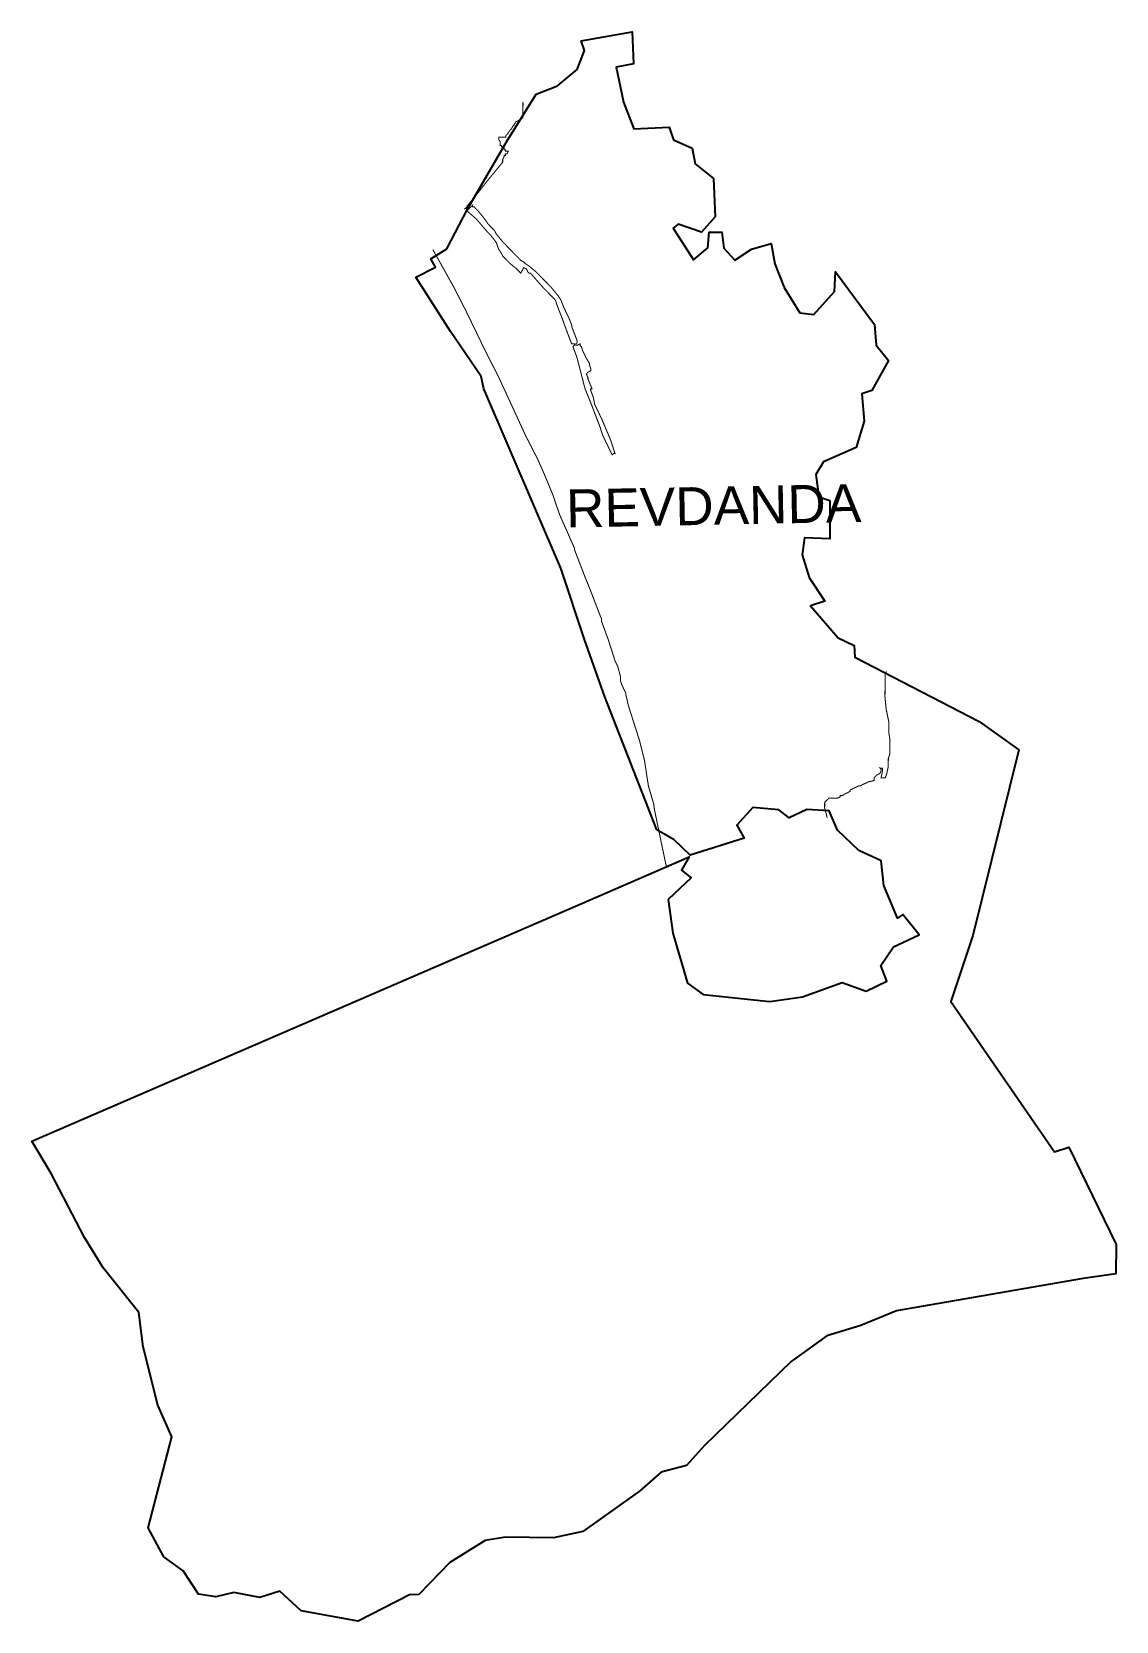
# Model space of a CAD drawing. Header units: metres. Extents: x 279106 to 282207, y 2049934 to 2054482.
import ezdxf

# ---------------------------------------------------------------- set-up
doc = ezdxf.new("R2010")
doc.units = ezdxf.units.M
for name, color, linetype in [('HIGH TIDE LINE', 6, 'Continuous'), ('village', 3, 'Continuous'), ('VILLAGE NAME', 250, 'Continuous')]:
    doc.layers.add(name, color=color, linetype=linetype)
doc.styles.get("Standard").update_dxf_attribs({"font": 'calibri.ttf'})

msp = doc.modelspace()

# ---------------------------------------------------------------- linework, layer by layer
at = {"layer": 'HIGH TIDE LINE', "lineweight": 0, "const_width": 3}
for points in [[(280342.6, 2053973.6), (280346.7, 2053977.5), (280350.7, 2053977.5), (280350.6, 2053973.5), (280354.6, 2053973.4), (280350.6, 2053969.5), (280378.3, 2053945), (280405.9, 2053912.6), (280417.7, 2053900.4), (280433.5, 2053880.2), (280441.2, 2053860.1), (280449.1, 2053847.9), (280453, 2053839.9), (280472.8, 2053819.6), (280492.6, 2053803.3), (280500.5, 2053795.2), (280504.4, 2053791.1), (280508.5, 2053799.1), (280512.7, 2053807), (280520.6, 2053802.9), (280524.5, 2053794.8), (280528.5, 2053790.8), (280532.5, 2053790.7), (280568, 2053750.2), (280603.6, 2053713.7), (280607.4, 2053701.6), (280622.9, 2053661.3), (280642.2, 2053609), (280650, 2053588.8), (280658, 2053588.7), (280657.9, 2053584.7), (280653.9, 2053580.8), (280665.5, 2053548.5), (280676.9, 2053504.3), (280688.3, 2053460.1), (280700, 2053431.9), (280731, 2053351.3), (280734.8, 2053339.3), (280738.7, 2053327.2), (280765.9, 2053270.7), (280770, 2053274.7), (280774, 2053274.6), (280762.5, 2053310.8), (280750.8, 2053339), (280735.3, 2053375.3), (280715.8, 2053415.6), (280712, 2053435.7), (280704.3, 2053455.9), (280704.4, 2053459.9), (280708.4, 2053459.8), (280696.7, 2053488), (280696.8, 2053492), (280692.9, 2053500.1), (280692.9, 2053504.1), (280697, 2053508.1), (280705, 2053512), (280705.1, 2053516), (280701.3, 2053528), (280701.3, 2053532), (280689.6, 2053552.2), (280681.8, 2053568.4), (280677.9, 2053580.4), (280674, 2053584.5), (280674, 2053588.5), (280666, 2053584.6), (280661.9, 2053584.7), (280662, 2053588.7), (280666.1, 2053592.6), (280666.1, 2053596.6), (280650.6, 2053636.9), (280650.7, 2053640.9), (280642.9, 2053661), (280627.3, 2053693.3), (280619.6, 2053713.4), (280611.7, 2053725.6), (280592, 2053749.9), (280548.6, 2053794.5), (280528.7, 2053810.8), (280516.8, 2053819), (280512.9, 2053823), (280504.9, 2053827.2), (280469.3, 2053863.7), (280453.5, 2053879.9), (280433.8, 2053904.2), (280429.9, 2053912.3), (280410.2, 2053932.6), (280402.3, 2053944.7), (280382.6, 2053969), (280370.7, 2053981.2), (280366.7, 2053981.3), (280366.8, 2053985.3), (280362.7, 2053981.3), (280358.7, 2053977.4), (280354.6, 2053973.4), (280354.7, 2053977.4), (280350.7, 2053981.5), (280350.7, 2053977.5), (280350.7, 2053981.5), (280358.9, 2053993.4), (280367, 2054001.3), (280403.7, 2054048.9), (280452.6, 2054108.4), (280452.7, 2054116.4), (280456.8, 2054124.3), (280456.8, 2054128.3), (280460.8, 2054128.3), (280460.9, 2054132.3), (280464.9, 2054132.2), (280469, 2054140.2), (280461, 2054140.3), (280461.1, 2054144.3), (280457, 2054144.4), (280457.2, 2054152.4), (280449.1, 2054152.5), (280449.2, 2054156.5), (280445.2, 2054156.5), (280445.4, 2054168.6), (280441.4, 2054172.6), (280441.5, 2054180.6), (280461.5, 2054180.4), (280461.6, 2054184.4), (280465.6, 2054188.3), (280473.8, 2054200.2), (280477.9, 2054204.2), (280482, 2054212.1), (280486, 2054216.1), (280490.2, 2054224.1), (280506.3, 2054231.9), (280510.3, 2054235.8), (280510.9, 2054279.9)], [(280922.5, 2052090.6), (280918.7, 2052102.6), (280903.6, 2052175), (280888.6, 2052247.3), (280884.8, 2052267.4), (280884.9, 2052271.4), (280869.5, 2052323.7), (280858.5, 2052396), (280843.3, 2052456.3), (280824, 2052516.6), (280812.5, 2052552.8), (280804.9, 2052585), (280805, 2052589), (280793.3, 2052613.2), (280789.4, 2052625.3), (280789.6, 2052637.3), (280781.9, 2052665.4), (280774.1, 2052681.6), (280754.9, 2052741.9), (280735.6, 2052794.3), (280735.7, 2052802.3), (280731.8, 2052810.4), (280700.8, 2052890.9), (280689.2, 2052919.1), (280658.2, 2052999.7), (280658.2, 2053003.7), (280615.4, 2053100.4), (280596.2, 2053156.8), (280572.9, 2053213.2), (280553.4, 2053257.5), (280518.3, 2053326.1), (280483.2, 2053402.7), (280440.4, 2053495.4), (280405.3, 2053564), (280378, 2053620.5), (280346.8, 2053685), (280311.6, 2053753.6), (280252.9, 2053858.6)], [(281551, 2052651.2), (281546.9, 2052647.3), (281546, 2052579.2), (281549.5, 2052543), (281557.1, 2052506.9), (281556.7, 2052478.8), (281560.4, 2052454.7), (281559.8, 2052414.7), (281555.7, 2052402.7), (281555.4, 2052378.7), (281551.1, 2052358.7), (281546.9, 2052346.7), (281534.9, 2052346.9), (281539.2, 2052366.9), (281539.3, 2052374.9), (281531.3, 2052375), (281535.2, 2052370.9), (281535.2, 2052366.9), (281531.1, 2052359), (281523, 2052355.1), (281514.9, 2052347.2), (281514.8, 2052339.1), (281498.7, 2052335.4), (281474.5, 2052323.7), (281470.5, 2052323.7), (281446.3, 2052312), (281446.3, 2052308), (281430.1, 2052300.2), (281426.1, 2052296.2), (281418.1, 2052296.4), (281418, 2052292.3), (281409.9, 2052288.4), (281385.9, 2052288.8), (281381.8, 2052284.8), (281377.8, 2052280.9), (281373.7, 2052276.9), (281373.5, 2052260.9), (281381.1, 2052232.7)]]:
    msp.add_lwpolyline(points, dxfattribs=at)
at = {"layer": 'village', "color": 3}
msp.add_polyline3d([(282207.4, 2051011.1, 0), (282206.6, 2050927.5, 0), (282112.6, 2050914.2, 0), (281579.4, 2050821.9, 0), (281477.5, 2050779.8, 0), (281380, 2050749.7, 0), (281277.6, 2050676.4, 0), (281030.2, 2050436.1, 0), (280978.9, 2050378.7, 0), (280906.2, 2050360.4, 0), (280844.4, 2050305.6, 0), (280681.6, 2050190.7, 0), (280598.2, 2050171.9, 0), (280460.6, 2050174.1, 0), (280403, 2050164.2, 0), (280301.4, 2050101.8, 0), (280212.5, 2050010.2, 0), (280186.2, 2050008.6, 0), (280039.1, 2049933.5, 0), (279876.5, 2049963.4, 0), (279815.6, 2050019.9, 0), (279757.9, 2050001.3, 0), (279683.7, 2050015.3, 0), (279632.7, 2050003.7, 0), (279583.2, 2050011.4, 0), (279538.9, 2050077.5, 0), (279483.2, 2050118.1, 0), (279439.2, 2050200.3, 0), (279506.7, 2050461.1, 0), (279466.2, 2050552.2, 0), (279424.8, 2050718.3, 0), (279412.5, 2050816.9, 0), (279310.3, 2050944.5, 0), (279256.3, 2051031.6, 0), (279161.4, 2051214.4, 0), (279106, 2051307, 0), (280674.2, 2051985.4, 0), (280986.3, 2052120.5, 0), (280964.2, 2052082.3, 0), (280992.2, 2052061.1, 0), (280925.9, 2051998.3, 0), (280938.9, 2051902.6, 0), (280981.5, 2051759, 0), (281026.5, 2051726.5, 0), (281216.4, 2051706.7, 0), (281310, 2051719.8, 0), (281423.8, 2051761.3, 0), (281492.4, 2051736.8, 0), (281551.4, 2051765.5, 0), (281534.4, 2051810.1, 0), (281570.7, 2051863.1, 0), (281644.3, 2051898, 0), (281596.9, 2051955.5, 0), (281581.8, 2051945.1, 0), (281542.5, 2052039, 0), (281535.6, 2052109.8, 0), (281471.6, 2052138.8, 0), (281410.3, 2052196.9, 0), (281386.5, 2052252.2, 0), (281322.4, 2052256.6, 0), (281271.8, 2052232.1, 0), (281242.3, 2052255.8, 0), (281167.8, 2052262.1, 0), (281122.3, 2052211.6, 0), (281142.9, 2052174.5, 0), (280989.3, 2052125.6, 0), (280942.9, 2052169.2, 0), (280893.2, 2052197.7, 0), (280745.2, 2052578.3, 0), (280686.5, 2052742.3, 0), (280619, 2052946.6, 0), (280399.1, 2053460.2, 0), (280391.4, 2053495, 0), (280303.3, 2053624.4, 0), (280204.3, 2053779.3, 0), (280260.6, 2053808.4, 0), (280247.7, 2053831.6, 0), (280292.6, 2053860.8, 0), (280352.7, 2053976.2, 0), (280463.7, 2054166.9, 0), (280548.3, 2054303.3, 0), (280609.9, 2054327, 0), (280665.3, 2054373.5, 0), (280687, 2054428, 0), (280677.1, 2054455.5, 0), (280822.7, 2054481.8, 0), (280827, 2054390.5, 0), (280777.2, 2054380.2, 0), (280798.7, 2054280.6, 0), (280828, 2054204.4, 0), (280928.5, 2054208.6, 0), (280941, 2054172.6, 0), (280994.4, 2054149, 0), (281003.6, 2054103.6, 0), (281055.8, 2054061.5, 0), (281060.3, 2053952.1, 0), (281021.4, 2053908.8, 0), (280954.2, 2053931.1, 0), (280940.2, 2053919.8, 0), (280998.3, 2053829.4, 0), (281039.7, 2053863.3, 0), (281042.8, 2053908, 0), (281079.6, 2053908.1, 0), (281085, 2053862.8, 0), (281116.5, 2053828, 0), (281164.2, 2053859.6, 0), (281220.6, 2053876.3, 0), (281230.8, 2053817.4, 0), (281257.3, 2053750.3, 0), (281302.8, 2053677.8, 0), (281342.2, 2053672.4, 0), (281401.8, 2053738.5, 0), (281404.5, 2053795.3, 0), (281515.7, 2053644.4, 0), (281521.2, 2053584.6, 0), (281556.1, 2053541.4, 0), (281508.1, 2053454.9, 0), (281480.2, 2053445.3, 0), (281486.6, 2053367.6, 0), (281463.5, 2053291.8, 0), (281370.4, 2053251.1, 0), (281348.6, 2053215.4, 0), (281357, 2053150.6, 0), (281388.2, 2053140.1, 0), (281388.4, 2053030.9, 0), (281316, 2053033.5, 0), (281309.5, 2052985.4, 0), (281328.8, 2052920.3, 0), (281374.5, 2052852.8, 0), (281332.7, 2052839, 0), (281412.6, 2052747.8, 0), (281457.7, 2052725.7, 0), (281459.7, 2052692.3, 0), (281815.6, 2052508.4, 0), (281928.6, 2052426.8, 0), (281797.4, 2051896.2, 0), (281734.3, 2051706.7, 0), (282031.2, 2051276.3, 0), (282071.7, 2051290.4, 0)], close=True, dxfattribs=at)

# ---------------------------------------------------------------- texts
at = {"layer": 'VILLAGE NAME', "insert": (280633, 2053171.8), "char_height": 108.748, "attachment_point": 1, "rotation": 1.1028}
msp.add_mtext_dynamic_manual_height_columns('{\\fArial|b0|i0|c0|p34;REVDANDA}', width=726.929, gutter_width=543.7, heights=[0], dxfattribs=at)

doc.saveas('drawing.dxf')
